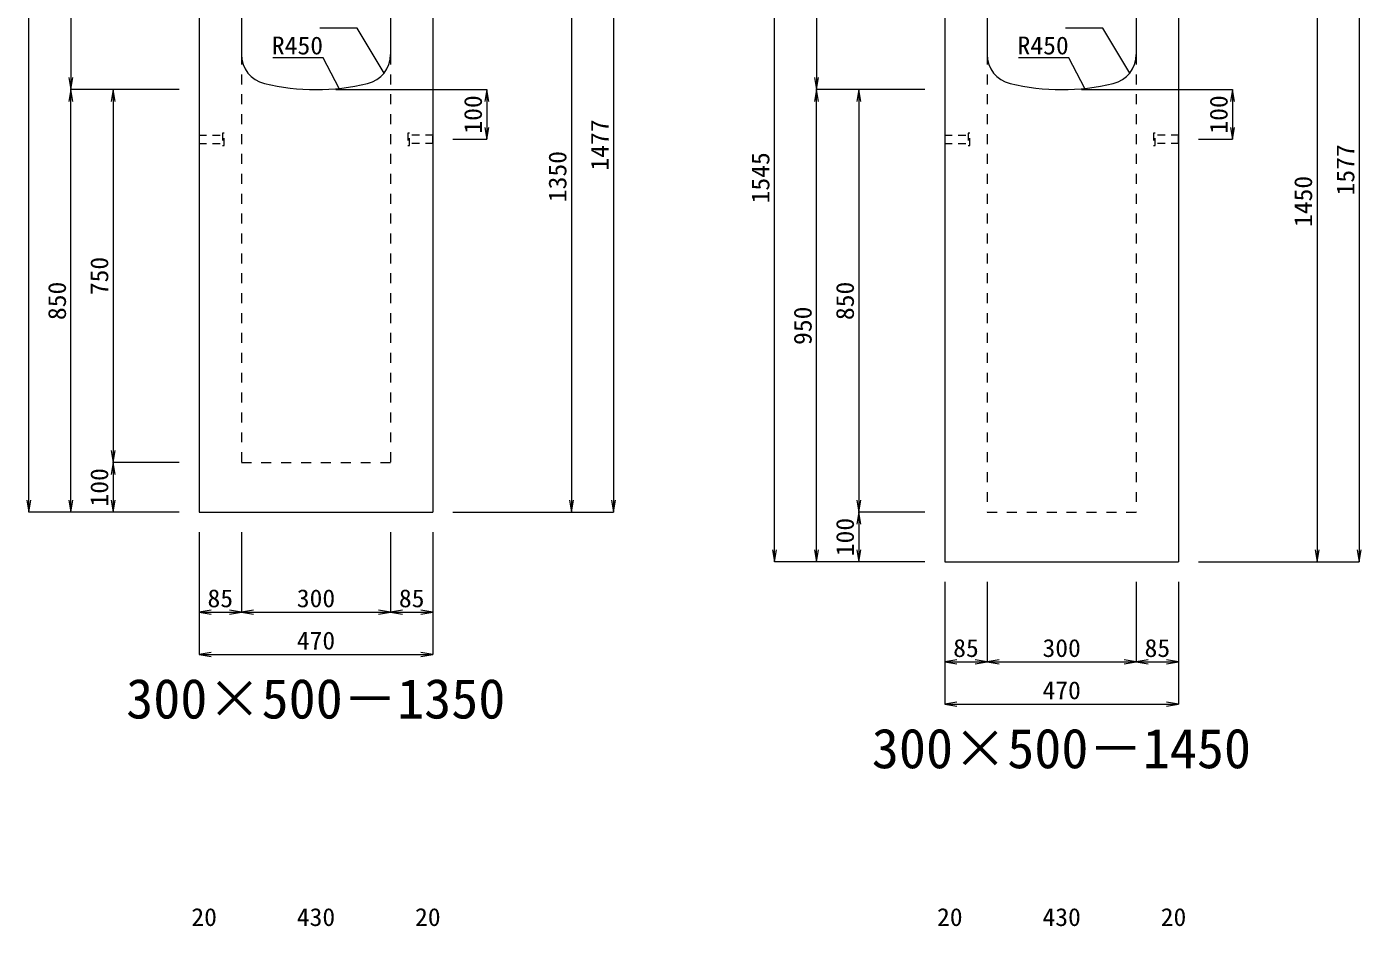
# Model space of a CAD drawing. Units: millimetres at full size. Extents: x -18734 to 51600, y -18820 to 17820.
# Drawn here: x 12318 to 15003, y -12903 to -11093 of the extents above; entities that cross this region are included whole.
import ezdxf
from ezdxf.enums import TextEntityAlignment as Align

# ---------------------------------------------------------------- set-up
doc = ezdxf.new("R2010")
doc.units = ezdxf.units.MM
doc.header["$LTSCALE"] = 20
doc.linetypes.add('USER1', pattern=[2, 1, -1])
doc.linetypes.add('USER2', pattern=[1.35, 0.75, -0.6])
for name, color, linetype, lineweight in [('インサート', 3, 'USER2', 9), ('寸法線', 7, 'Continuous', 13), ('引出線', 4, 'Continuous', 13), ('本体', 2, 'Continuous', 13)]:
    doc.layers.add(name, color=color, linetype=linetype, lineweight=lineweight)
doc.layers.add('文字', color=7, linetype='Continuous')
doc.styles.add('ＭＳ 明朝', font='')
doc.styles.get('ＭＳ 明朝').set_extended_font_data('MS Mincho')

# ---------------------------------------------------------------- blocks, each defined once
blk = doc.blocks.new('open_arrow')
at = {"color": 0, "linetype": 'Continuous', "lineweight": -2}
blk.add_lwpolyline([(7.5, 1.25), (0, 0), (7.5, -1.25)], dxfattribs=at)

msp = doc.modelspace()

# ---------------------------------------------------------------- linework, layer by layer
at = {"layer": 'インサート'}
for p, q in [((12665, -11311.5), (12712, -11311.5)), ((12665, -11311.5), (12665, -11328.5)), ((12665, -11328.5), (12712, -11328.5)), ((12715, -11307.5), (12712, -11307.5)), ((12712, -11307.5), (12712, -11332.5)), ((12715, -11332.5), (12715, -11307.5)), ((13088, -11307.5), (13085, -11307.5)), ((13085, -11307.5), (13085, -11332.5)), ((13088, -11332.5), (13088, -11307.5)), ((13135, -11311.5), (13088, -11311.5)), ((13135, -11328.5), (13088, -11328.5)), ((13135, -11328.5), (13135, -11311.5)), ((14165, -11311.5), (14212, -11311.5)), ((14165, -11311.5), (14165, -11328.5)), ((14165, -11328.5), (14212, -11328.5)), ((14215, -11307.5), (14212, -11307.5)), ((14212, -11307.5), (14212, -11332.5)), ((14215, -11332.5), (14215, -11307.5)), ((14588, -11307.5), (14585, -11307.5)), ((14585, -11307.5), (14585, -11332.5)), ((14588, -11332.5), (14588, -11307.5)), ((14635, -11311.5), (14588, -11311.5)), ((14635, -11328.5), (14588, -11328.5)), ((14635, -11328.5), (14635, -11311.5)), ((12712, -11332.5), (12715, -11332.5)), ((13085, -11332.5), (13088, -11332.5)), ((14212, -11332.5), (14215, -11332.5)), ((14585, -11332.5), (14588, -11332.5))]:
    msp.add_line(p, q, dxfattribs=at)
at = {"layer": '寸法線'}
for p, q in [((13498.78, -10593), (13498.78, -12070)), ((14998.78, -10593), (14998.78, -12170)), ((12322.06, -12070), (12322.06, -10625)), ((13822.06, -12170), (13822.06, -10625)), ((12407.06, -10720), (12407.06, -11220)), ((13413.78, -10720), (13413.78, -12070)), ((13907.06, -10720), (13907.06, -11220)), ((14913.78, -10720), (14913.78, -12170)), ((12625, -11220), (12407.06, -11220)), ((12407.06, -12070), (12407.06, -11220)), ((12625, -11220), (12407.06, -11220)), ((12492.06, -11220), (12492.06, -11970)), ((12625, -11220), (12492.06, -11220)), ((12940, -11220), (13243.78, -11220)), ((13243.78, -11220), (13243.78, -11320)), ((14125, -11220), (13907.06, -11220)), ((13907.06, -12170), (13907.06, -11220)), ((14125, -11220), (13907.06, -11220)), ((13992.06, -11220), (13992.06, -12070)), ((14125, -11220), (13992.06, -11220)), ((14440, -11220), (14743.78, -11220)), ((14743.78, -11220), (14743.78, -11320)), ((13175, -11320), (13243.78, -11320)), ((14675, -11320), (14743.78, -11320)), ((12625, -11970), (12492.06, -11970)), ((12492.06, -11970), (12492.06, -12070)), ((12625, -11970), (12492.06, -11970)), ((12625, -12070), (12322.06, -12070)), ((12625, -12070), (12407.06, -12070)), ((12625, -12070), (12492.06, -12070)), ((13175, -12070), (13413.78, -12070)), ((13175, -12070), (13498.78, -12070)), ((14125, -12070), (13992.06, -12070)), ((13992.06, -12070), (13992.06, -12170)), ((14125, -12070), (13992.06, -12070)), ((12665, -12110), (12665, -12271.16)), ((12665, -12110), (12665, -12356.16)), ((12750, -12110), (12750, -12271.16)), ((12750, -12110), (12750, -12271.16)), ((13050, -12110), (13050, -12271.16)), ((13050, -12110), (13050, -12271.16)), ((13135, -12110), (13135, -12271.16)), ((13135, -12110), (13135, -12356.16)), ((14125, -12170), (13822.06, -12170)), ((14125, -12170), (13907.06, -12170)), ((14125, -12170), (13992.06, -12170)), ((14675, -12170), (14913.78, -12170)), ((14675, -12170), (14998.78, -12170)), ((14165, -12210), (14165, -12371.16)), ((14165, -12210), (14165, -12456.16)), ((14250, -12210), (14250, -12371.16)), ((14250, -12210), (14250, -12371.16)), ((14550, -12210), (14550, -12371.16)), ((14550, -12210), (14550, -12371.16)), ((14635, -12210), (14635, -12371.16)), ((14635, -12210), (14635, -12456.16)), ((12665, -12271.16), (12750, -12271.16)), ((12750, -12271.16), (13050, -12271.16)), ((13050, -12271.16), (13135, -12271.16)), ((12665, -12356.16), (13135, -12356.16)), ((14165, -12371.16), (14250, -12371.16)), ((14250, -12371.16), (14550, -12371.16)), ((14550, -12371.16), (14635, -12371.16)), ((14165, -12456.16), (14635, -12456.16))]:
    msp.add_line(p, q, dxfattribs=at)
at = {"layer": '引出線'}
for points in [[(13037.07, -11186.68), (12982.66, -11096.79), (12907.98, -11096.79)], [(14537.07, -11186.68), (14482.66, -11096.79), (14407.98, -11096.79)], [(12946.44, -11217.6), (12914.22, -11156.45), (12813.21, -11156.45)], [(14446.44, -11217.6), (14414.22, -11156.45), (14313.21, -11156.45)]]:
    msp.add_lwpolyline(points, dxfattribs=at)
at = {"layer": '本体'}
for p, q in [((12665, -10720), (12665, -12070)), ((12750, -10720), (12750, -11149.47)), ((13050, -10720), (13050, -11149.47)), ((13135, -10720), (13135, -12070)), ((14165, -10720), (14165, -12170)), ((14250, -10720), (14250, -11149.47)), ((14550, -10720), (14550, -11149.47)), ((14635, -10720), (14635, -12170)), ((12665, -12070), (13135, -12070)), ((14165, -12170), (14635, -12170))]:
    msp.add_line(p, q, dxfattribs=at)
at = {"layer": '本体', "linetype": 'USER1', "lineweight": 15}
for p, q in [((12750, -11149.47), (12750, -11970)), ((13050, -11149.47), (13050, -11970)), ((14250, -11149.47), (14250, -12070)), ((14550, -11149.47), (14550, -12070)), ((12750, -11970), (13050, -11970)), ((14250, -12070), (14550, -12070))]:
    msp.add_line(p, q, dxfattribs=at)
at = {"layer": '本体'}
for centre, radius, start, end in [((12810, -11149.47), 60, 180, 256.65764), ((12990, -11149.47), 60, 283.34236, 0), ((14310, -11149.47), 60, 180, 256.65764), ((14490, -11149.47), 60, 283.34236, 0), ((12900, -10770), 450, 256.65764, 283.34236), ((14400, -10770), 450, 256.65764, 283.34236)]:
    msp.add_arc(centre, radius, start, end, dxfattribs=at)

# ---------------------------------------------------------------- block references
at = {"layer": '寸法線', "xscale": 3.2, "yscale": 3.2}
for p, rotation in [((12407.06, -11220), 90), ((12407.06, -11220), 270), ((12492.06, -11220), 270), ((13243.78, -11220), 270), ((13907.06, -11220), 90), ((13907.06, -11220), 270), ((13992.06, -11220), 270), ((14743.78, -11220), 270), ((13243.78, -11320), 90), ((14743.78, -11320), 90), ((12492.06, -11970), 90), ((12492.06, -11970), 270), ((12322.06, -12070), 90), ((12407.06, -12070), 90), ((12492.06, -12070), 90), ((13413.78, -12070), 90), ((13498.78, -12070), 90), ((13992.06, -12070), 90), ((13992.06, -12070), 270), ((13822.06, -12170), 90), ((13907.06, -12170), 90), ((13992.06, -12170), 90), ((14913.78, -12170), 90), ((14998.78, -12170), 90), ((12750, -12271.16), 180), ((13050, -12271.16), 180), ((13135, -12271.16), 180), ((13135, -12356.16), 180), ((14250, -12371.16), 180), ((14550, -12371.16), 180), ((14635, -12371.16), 180), ((14635, -12456.16), 180)]:
    msp.add_blockref('open_arrow', p, dxfattribs=dict(at, rotation=rotation))
for p in [(12665, -12271.16), (12750, -12271.16), (13050, -12271.16), (12665, -12356.16), (14165, -12371.16), (14250, -12371.16), (14550, -12371.16), (14165, -12456.16)]:
    msp.add_blockref('open_arrow', p, dxfattribs=at)
at = {"layer": '引出線', "xscale": 0.0533, "yscale": 0.0533}
for p, rotation in [((13037.07, -11186.68), 121.2), ((14537.07, -11186.68), 121.2), ((12946.44, -11217.6), 117.8), ((14446.44, -11217.6), 117.8)]:
    msp.add_blockref('open_arrow', p, dxfattribs=dict(at, rotation=rotation))

# ---------------------------------------------------------------- texts
at = {"layer": '寸法線', "style": 'ＭＳ 明朝', "width": 1.05}
for s, p in [('100', (13215.78, -11270)), ('100', (14715.78, -11270)), ('1477', (13470.78, -11331.5)), ('1350', (13385.78, -11395)), ('1545', (13794.06, -11397.5)), ('1577', (14970.78, -11381.5)), ('1450', (14885.78, -11445)), ('750', (12464.06, -11595)), ('850', (12379.06, -11645)), ('850', (13964.06, -11645)), ('950', (13879.06, -11695)), ('100', (12464.06, -12020)), ('100', (13964.06, -12120))]:
    msp.add_text(s, height=36.03, rotation=90, dxfattribs=at).set_placement(p, align=Align.MIDDLE_CENTER)
for s, p in [('85', (12707.5, -12243.16)), ('300', (12900, -12243.16)), ('85', (13092.5, -12243.16)), ('470', (12900, -12328.16)), ('85', (14207.5, -12343.16)), ('300', (14400, -12343.16)), ('85', (14592.5, -12343.16)), ('470', (14400, -12428.16)), ('20', (12675, -12884.31)), ('430', (12900, -12884.31)), ('20', (13125, -12884.31)), ('20', (14175, -12884.31)), ('430', (14400, -12884.31)), ('20', (14625, -12884.31))]:
    msp.add_text(s, height=36.03, dxfattribs=at).set_placement(p, align=Align.MIDDLE_CENTER)
at = {"layer": '引出線', "style": 'ＭＳ 明朝', "width": 1.05}
for p in [(12914.22, -11113.25), (14414.22, -11113.25)]:
    msp.add_text('R450', height=36.03, dxfattribs=at).set_placement(p, align=Align.TOP_RIGHT)
at = {"layer": '文字', "style": 'ＭＳ 明朝'}
for s, p in [('300×500－1350', (12899.52, -12444.97)), ('300×500－1450', (14399.52, -12544.97))]:
    msp.add_text(s, height=80.06, dxfattribs=at).set_placement(p, align=Align.MIDDLE_CENTER)

doc.saveas('drawing.dxf')
